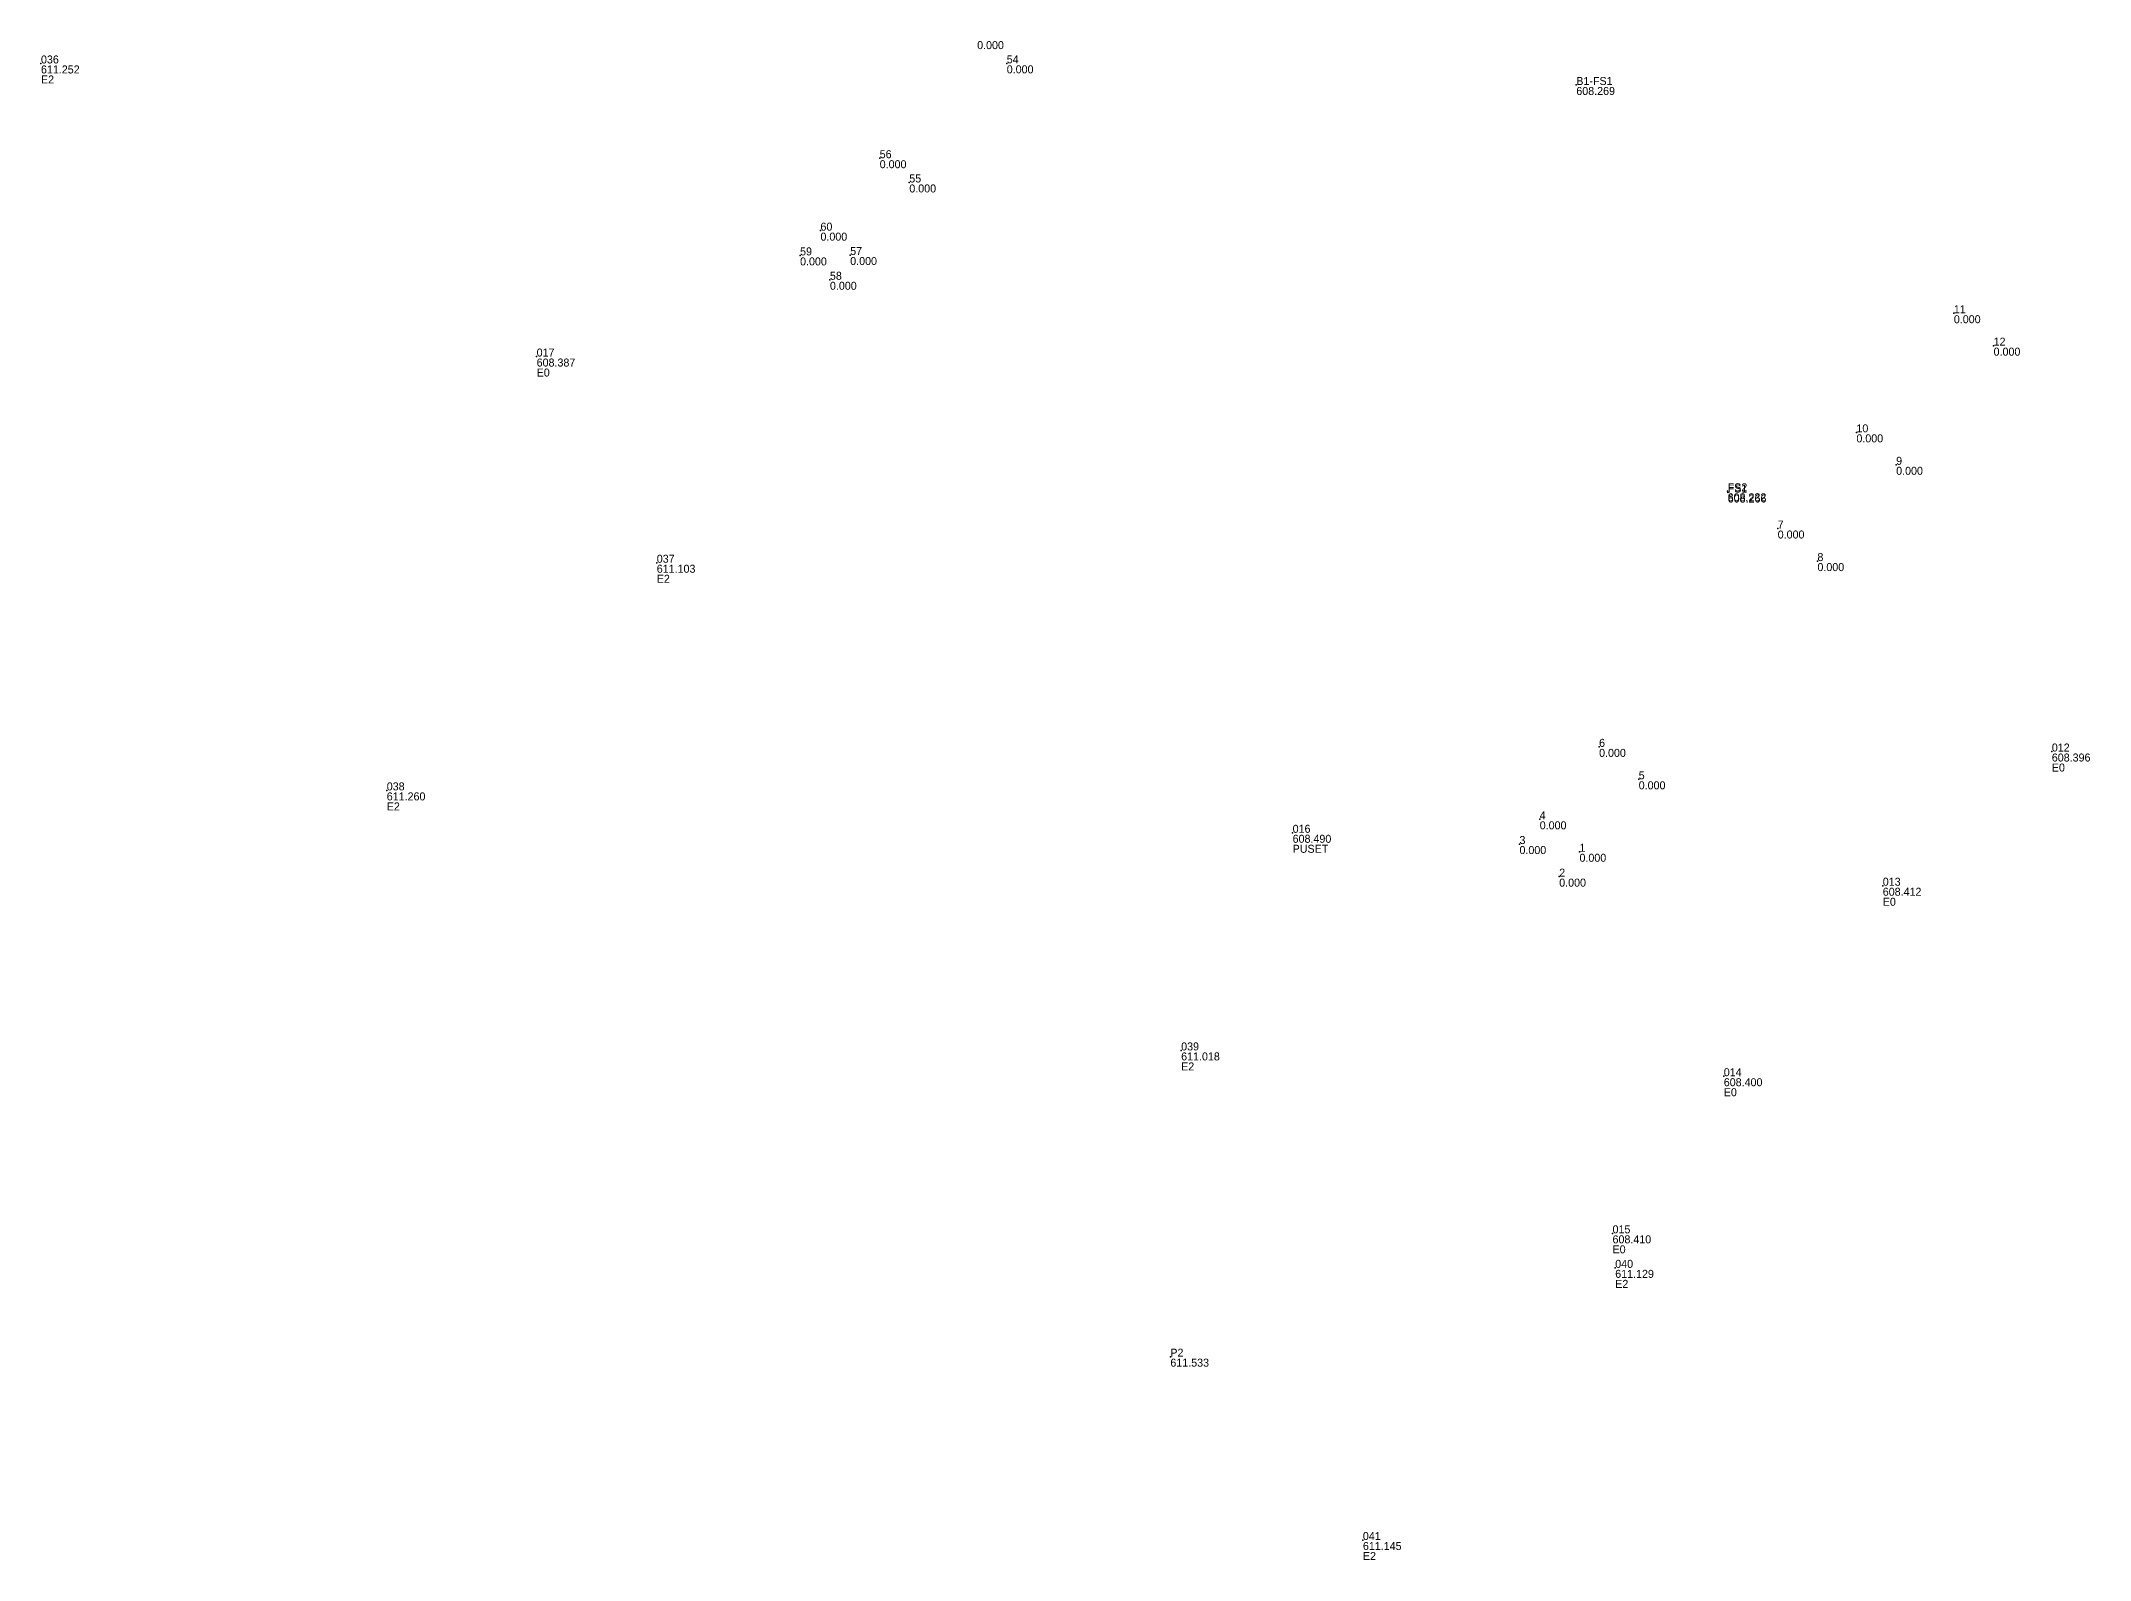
# Model space of a CAD drawing. Header units: metres. Extents: x 7512575.9 to 7512638.6, y 4691701.6 to 4691749.4.
# Drawn here: x 7512590.26 to 7512606.25, y 4691701.6 to 4691713.44 of the extents above; entities that cross this region are included whole.
import ezdxf

# ---------------------------------------------------------------- set-up
doc = ezdxf.new("R2010")
doc.units = ezdxf.units.M
doc.header["$PDSIZE"] = 0.935993
doc.layers.get('0').update_dxf_attribs({"color": 8})
for name, color, linetype in [('PNTDESC', 1, 'Continuous'), ('PNTELEV', 2, 'Continuous'), ('PNTNO', 3, 'Continuous')]:
    doc.layers.add(name, color=color, linetype=linetype)

msp = doc.modelspace()

# ---------------------------------------------------------------- linework, layer by layer
for p in [(7512590.264343, 4691713.269081, 611.251659), (7512597.797, 4691713.27), (7512602.239437, 4691713.101188, 608.26932), (7512596.806, 4691712.53), (7512597.037, 4691712.341), (7512596.344, 4691711.965), (7512596.185, 4691711.772), (7512596.576, 4691711.775), (7512596.418, 4691711.582), (7512605.184, 4691711.321), (7512605.494, 4691711.068), (7512594.130351, 4691710.983239, 608.387183), (7512604.424, 4691710.392), (7512604.734, 4691710.139), (7512603.419713, 4691709.93251, 608.23175), (7512603.420335, 4691709.922593, 608.266019), (7512603.81, 4691709.642), (7512595.067231, 4691709.375017, 611.103235), (7512604.12, 4691709.388), (7512602.417, 4691707.939), (7512605.948107, 4691707.902714, 608.395666), (7512592.961238, 4691707.5995, 611.260277), (7512602.726, 4691707.686), (7512601.954, 4691707.374), (7512600.026822, 4691707.269008, 608.49006), (7512601.796, 4691707.181), (7512602.264, 4691707.121), (7512602.106, 4691706.927), (7512604.629566, 4691706.855969, 608.411705), (7512599.157205, 4691705.571588, 611.017598), (7512603.389505, 4691705.370303, 608.400213), (7512602.521815, 4691704.144986, 608.409941), (7512602.542835, 4691703.875724, 611.129395), (7512599.073, 4691703.183, 611.533), (7512600.574817, 4691701.753154, 611.145265)]:
    msp.add_point(p)

# ---------------------------------------------------------------- texts
at = {"layer": 'PNTDESC', "color": 8}
for s, p in [('E2', (7512590.264343, 4691713.113082)), ('E0', (7512594.130351, 4691710.827241)), ('E2', (7512595.067231, 4691709.219018)), ('E0', (7512605.948107, 4691707.746715)), ('E2', (7512592.961238, 4691707.443501)), ('PUSET', (7512600.026822, 4691707.113009)), ('E0', (7512604.629566, 4691706.69997)), ('E2', (7512599.157205, 4691705.415589)), ('E0', (7512603.389505, 4691705.214304)), ('E0', (7512602.521815, 4691703.988988)), ('E2', (7512602.542835, 4691703.719725)), ('E2', (7512600.574817, 4691701.597155))]:
    msp.add_text(s, height=0.0624, dxfattribs=at).set_placement(p)
at = {"layer": 'PNTELEV'}
for s, p in [('0.000', (7512597.566, 4691713.381001)), ('611.252', (7512590.264343, 4691713.191081)), ('0.000', (7512597.797, 4691713.192001)), ('608.269', (7512602.239437, 4691713.023188)), ('0.000', (7512596.806, 4691712.452001)), ('0.000', (7512597.037, 4691712.263001)), ('0.000', (7512596.344, 4691711.887001)), ('0.000', (7512596.185, 4691711.694001)), ('0.000', (7512596.576, 4691711.697001)), ('0.000', (7512596.418, 4691711.504001)), ('0.000', (7512605.184, 4691711.243001)), ('0.000', (7512605.494, 4691710.990001)), ('608.387', (7512594.130351, 4691710.90524)), ('0.000', (7512604.424, 4691710.314001)), ('0.000', (7512604.734, 4691710.061001)), ('608.232', (7512603.419713, 4691709.854511)), ('608.266', (7512603.420335, 4691709.844593)), ('0.000', (7512603.81, 4691709.564001)), ('611.103', (7512595.067231, 4691709.297018)), ('0.000', (7512604.12, 4691709.310001)), ('0.000', (7512602.417, 4691707.861001)), ('608.396', (7512605.948107, 4691707.824714)), ('611.260', (7512592.961238, 4691707.521501)), ('0.000', (7512602.726, 4691707.608001)), ('608.490', (7512600.026822, 4691707.191009)), ('0.000', (7512601.954, 4691707.296001)), ('0.000', (7512601.796, 4691707.103001)), ('0.000', (7512602.264, 4691707.043001)), ('0.000', (7512602.106, 4691706.849001)), ('608.412', (7512604.629566, 4691706.77797)), ('611.018', (7512599.157205, 4691705.493588)), ('608.400', (7512603.389505, 4691705.292304)), ('608.410', (7512602.521815, 4691704.066987)), ('611.129', (7512602.542835, 4691703.797724)), ('611.533', (7512599.073, 4691703.105001)), ('611.145', (7512600.574817, 4691701.675154))]:
    msp.add_text(s, height=0.0624, dxfattribs=at).set_placement(p)
at = {"layer": 'PNTNO', "color": 8}
for s, p in [('036', (7512590.264343, 4691713.269081)), ('54', (7512597.797, 4691713.27)), ('B1-FS1', (7512602.239437, 4691713.101188)), ('56', (7512596.806, 4691712.53)), ('55', (7512597.037, 4691712.341)), ('60', (7512596.344, 4691711.965)), ('59', (7512596.185, 4691711.772)), ('57', (7512596.576, 4691711.775)), ('58', (7512596.418, 4691711.582)), ('11', (7512605.184, 4691711.321)), ('12', (7512605.494, 4691711.068)), ('017', (7512594.130351, 4691710.983239)), ('10', (7512604.424, 4691710.392)), ('9', (7512604.734, 4691710.139)), ('FS2', (7512603.419713, 4691709.93251)), ('FS1', (7512603.420335, 4691709.922593)), ('7', (7512603.81, 4691709.642)), ('037', (7512595.067231, 4691709.375017)), ('8', (7512604.12, 4691709.388)), ('6', (7512602.417, 4691707.939)), ('012', (7512605.948107, 4691707.902714)), ('5', (7512602.726, 4691707.686)), ('038', (7512592.961238, 4691707.5995)), ('4', (7512601.954, 4691707.374)), ('016', (7512600.026822, 4691707.269008)), ('3', (7512601.796, 4691707.181)), ('1', (7512602.264, 4691707.121)), ('2', (7512602.106, 4691706.927)), ('013', (7512604.629566, 4691706.855969)), ('039', (7512599.157205, 4691705.571588)), ('014', (7512603.389505, 4691705.370303)), ('015', (7512602.521815, 4691704.144986)), ('040', (7512602.542835, 4691703.875724)), ('P2', (7512599.073, 4691703.183)), ('041', (7512600.574817, 4691701.753154))]:
    msp.add_text(s, height=0.0624, dxfattribs=at).set_placement(p)

doc.saveas('drawing.dxf')
